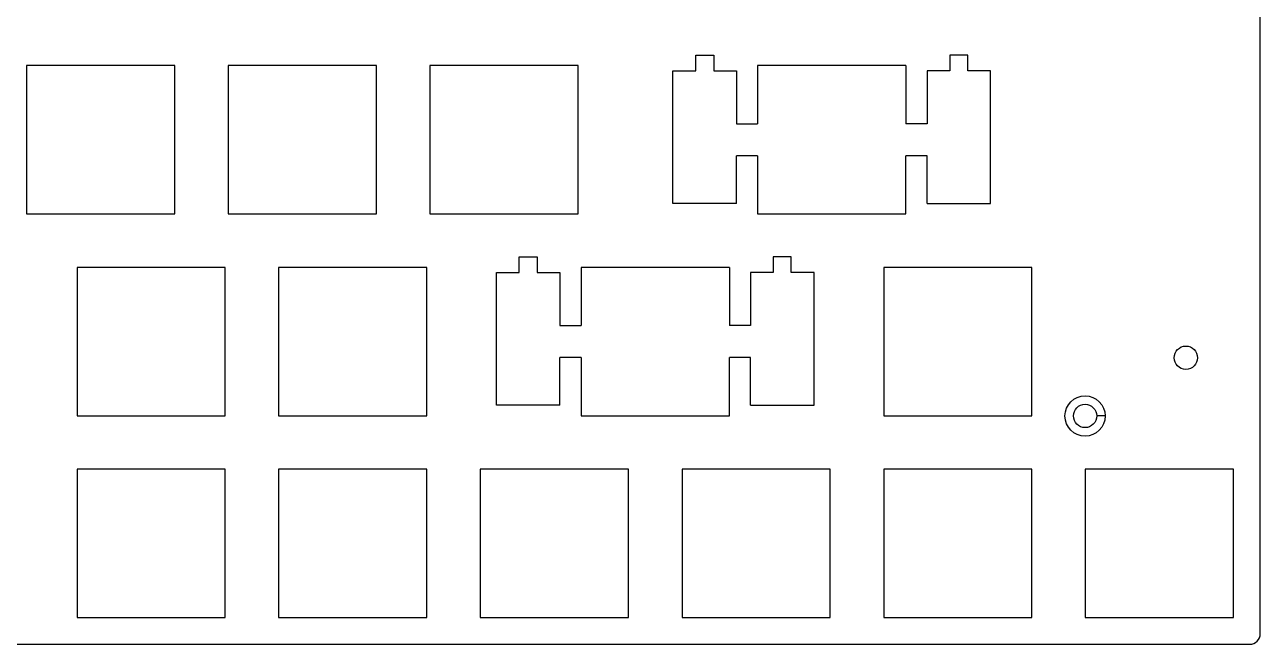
# Model space of a CAD drawing. Header units: millimetres. Extents: x 5 to 355, y 5 to 124.
# Drawn here: x 238.1 to 354.8, y 5 to 63.5 of the extents above; entities that cross this region are included whole.
import ezdxf

# ---------------------------------------------------------------- set-up
doc = ezdxf.new("R2010")
doc.units = ezdxf.units.MM
doc.layers.add('Body003', color=7, linetype='CONTINUOUS')

msp = doc.modelspace()

# ---------------------------------------------------------------- linework, layer by layer
at = {"layer": 'Body003'}
for p, q in [((354.8, 6, 10.5), (354.8, 123.3, 10.5)), ((354.8, 6, 10.5), (354.8, 123.3, 10.5)), ((354.8, 6, 11.5), (354.8, 123.3, 11.5)), ((354.8, 6, 11.5), (354.8, 123.3, 11.5)), ((238.26, 59.62, 10.5), (238.26, 45.62, 10.5)), ((252.26, 59.62, 10.5), (238.26, 59.62, 10.5)), ((238.26, 59.62, 11.5), (238.26, 59.62, 10.5)), ((238.26, 59.62, 11.5), (238.26, 45.62, 11.5)), ((238.26, 59.62, 10.5), (238.26, 45.62, 10.5)), ((238.26, 59.62, 11.5), (238.26, 59.62, 10.5)), ((252.26, 59.62, 11.5), (238.26, 59.62, 11.5)), ((252.26, 59.62, 10.5), (238.26, 59.62, 10.5)), ((238.26, 59.62, 11.5), (238.26, 45.62, 11.5)), ((252.26, 59.62, 11.5), (238.26, 59.62, 11.5)), ((252.26, 45.62, 10.5), (252.26, 59.62, 10.5)), ((252.26, 59.62, 11.5), (252.26, 59.62, 10.5)), ((252.26, 59.62, 11.5), (252.26, 59.62, 10.5)), ((252.26, 45.62, 11.5), (252.26, 59.62, 11.5)), ((252.26, 45.62, 10.5), (252.26, 59.62, 10.5)), ((252.26, 45.62, 11.5), (252.26, 59.62, 11.5)), ((257.31, 59.62, 10.5), (257.31, 45.62, 10.5)), ((271.31, 59.62, 10.5), (257.31, 59.62, 10.5)), ((257.31, 59.62, 11.5), (257.31, 59.62, 10.5)), ((257.31, 59.62, 11.5), (257.31, 45.62, 11.5)), ((257.31, 59.62, 10.5), (257.31, 45.62, 10.5)), ((257.31, 59.62, 11.5), (257.31, 59.62, 10.5)), ((271.31, 59.62, 11.5), (257.31, 59.62, 11.5)), ((271.31, 59.62, 10.5), (257.31, 59.62, 10.5)), ((257.31, 59.62, 11.5), (257.31, 45.62, 11.5)), ((271.31, 59.62, 11.5), (257.31, 59.62, 11.5)), ((271.31, 45.62, 10.5), (271.31, 59.62, 10.5)), ((271.31, 59.62, 11.5), (271.31, 59.62, 10.5)), ((271.31, 59.62, 11.5), (271.31, 59.62, 10.5)), ((271.31, 45.62, 11.5), (271.31, 59.62, 11.5)), ((271.31, 45.62, 10.5), (271.31, 59.62, 10.5)), ((271.31, 45.62, 11.5), (271.31, 59.62, 11.5)), ((276.36, 59.62, 10.5), (276.36, 45.62, 10.5)), ((290.36, 59.62, 10.5), (276.36, 59.62, 10.5)), ((276.36, 59.62, 11.5), (276.36, 59.62, 10.5)), ((276.36, 59.62, 11.5), (276.36, 45.62, 11.5)), ((276.36, 59.62, 10.5), (276.36, 45.62, 10.5)), ((276.36, 59.62, 11.5), (276.36, 59.62, 10.5)), ((290.36, 59.62, 11.5), (276.36, 59.62, 11.5)), ((290.36, 59.62, 10.5), (276.36, 59.62, 10.5)), ((276.36, 59.62, 11.5), (276.36, 45.62, 11.5)), ((290.36, 59.62, 11.5), (276.36, 59.62, 11.5)), ((290.36, 45.62, 10.5), (290.36, 59.62, 10.5)), ((290.36, 59.62, 11.5), (290.36, 59.62, 10.5)), ((290.36, 59.62, 11.5), (290.36, 59.62, 10.5)), ((290.36, 45.62, 11.5), (290.36, 59.62, 11.5)), ((290.36, 45.62, 10.5), (290.36, 59.62, 10.5)), ((290.36, 45.62, 11.5), (290.36, 59.62, 11.5)), ((301.47, 59.12, 10.5), (301.47, 60.62, 10.5)), ((301.47, 60.62, 10.5), (303.17, 60.62, 10.5)), ((301.47, 60.62, 11.5), (301.47, 60.62, 10.5)), ((301.47, 59.12, 11.5), (301.47, 60.62, 11.5)), ((301.47, 59.12, 10.5), (301.47, 60.62, 10.5)), ((301.47, 60.62, 11.5), (301.47, 60.62, 10.5)), ((301.47, 60.62, 11.5), (303.17, 60.62, 11.5)), ((301.47, 60.62, 10.5), (303.17, 60.62, 10.5)), ((301.47, 59.12, 11.5), (301.47, 60.62, 11.5)), ((301.47, 60.62, 11.5), (303.17, 60.62, 11.5)), ((303.17, 60.62, 10.5), (303.17, 59.12, 10.5)), ((303.17, 60.62, 11.5), (303.17, 60.62, 10.5)), ((303.17, 60.62, 11.5), (303.17, 60.62, 10.5)), ((303.17, 60.62, 11.5), (303.17, 59.12, 11.5)), ((303.17, 60.62, 10.5), (303.17, 59.12, 10.5)), ((303.17, 60.62, 11.5), (303.17, 59.12, 11.5)), ((321.32, 59.62, 10.5), (307.32, 59.62, 10.5)), ((307.32, 59.62, 10.5), (307.32, 54.12, 10.5)), ((307.32, 59.62, 11.5), (307.32, 59.62, 10.5)), ((321.32, 59.62, 11.5), (307.32, 59.62, 11.5)), ((321.32, 59.62, 10.5), (307.32, 59.62, 10.5)), ((307.32, 59.62, 11.5), (307.32, 59.62, 10.5)), ((307.32, 59.62, 11.5), (307.32, 54.12, 11.5)), ((307.32, 59.62, 10.5), (307.32, 54.12, 10.5)), ((321.32, 59.62, 11.5), (307.32, 59.62, 11.5)), ((307.32, 59.62, 11.5), (307.32, 54.12, 11.5)), ((321.32, 59.62, 10.5), (321.32, 54.12, 10.5)), ((321.32, 59.62, 11.5), (321.32, 59.62, 10.5)), ((321.32, 59.62, 11.5), (321.32, 54.12, 11.5)), ((321.32, 59.62, 10.5), (321.32, 54.12, 10.5)), ((321.32, 59.62, 11.5), (321.32, 59.62, 10.5)), ((321.32, 59.62, 11.5), (321.32, 54.12, 11.5)), ((327.17, 60.62, 10.5), (325.47, 60.62, 10.5)), ((325.47, 60.62, 10.5), (325.47, 59.12, 10.5)), ((325.47, 60.62, 11.5), (325.47, 60.62, 10.5)), ((327.17, 60.62, 11.5), (325.47, 60.62, 11.5)), ((327.17, 60.62, 10.5), (325.47, 60.62, 10.5)), ((325.47, 60.62, 11.5), (325.47, 60.62, 10.5)), ((325.47, 60.62, 11.5), (325.47, 59.12, 11.5)), ((325.47, 60.62, 10.5), (325.47, 59.12, 10.5)), ((327.17, 60.62, 11.5), (325.47, 60.62, 11.5)), ((325.47, 60.62, 11.5), (325.47, 59.12, 11.5)), ((327.17, 59.12, 10.5), (327.17, 60.62, 10.5)), ((327.17, 60.62, 11.5), (327.17, 60.62, 10.5)), ((327.17, 59.12, 11.5), (327.17, 60.62, 11.5)), ((327.17, 59.12, 10.5), (327.17, 60.62, 10.5)), ((327.17, 60.62, 11.5), (327.17, 60.62, 10.5)), ((327.17, 59.12, 11.5), (327.17, 60.62, 11.5)), ((299.32, 46.62, 10.5), (299.32, 59.12, 10.5)), ((299.32, 59.12, 10.5), (301.47, 59.12, 10.5)), ((299.32, 59.12, 11.5), (299.32, 59.12, 10.5)), ((299.32, 46.62, 11.5), (299.32, 59.12, 11.5)), ((299.32, 46.62, 10.5), (299.32, 59.12, 10.5)), ((299.32, 59.12, 11.5), (299.32, 59.12, 10.5)), ((299.32, 59.12, 11.5), (301.47, 59.12, 11.5)), ((299.32, 59.12, 10.5), (301.47, 59.12, 10.5)), ((299.32, 46.62, 11.5), (299.32, 59.12, 11.5)), ((299.32, 59.12, 11.5), (301.47, 59.12, 11.5)), ((301.47, 59.12, 11.5), (301.47, 59.12, 10.5)), ((301.47, 59.12, 11.5), (301.47, 59.12, 10.5)), ((303.17, 59.12, 10.5), (305.32, 59.12, 10.5)), ((303.17, 59.12, 11.5), (303.17, 59.12, 10.5)), ((303.17, 59.12, 11.5), (303.17, 59.12, 10.5)), ((303.17, 59.12, 11.5), (305.32, 59.12, 11.5)), ((303.17, 59.12, 10.5), (305.32, 59.12, 10.5)), ((303.17, 59.12, 11.5), (305.32, 59.12, 11.5)), ((305.32, 59.12, 10.5), (305.32, 54.12, 10.5)), ((305.32, 59.12, 11.5), (305.32, 59.12, 10.5)), ((305.32, 59.12, 11.5), (305.32, 54.12, 11.5)), ((305.32, 59.12, 10.5), (305.32, 54.12, 10.5)), ((305.32, 59.12, 11.5), (305.32, 59.12, 10.5)), ((305.32, 59.12, 11.5), (305.32, 54.12, 11.5)), ((325.47, 59.12, 10.5), (323.32, 59.12, 10.5)), ((323.32, 59.12, 10.5), (323.32, 54.12, 10.5)), ((323.32, 59.12, 11.5), (323.32, 59.12, 10.5)), ((325.47, 59.12, 11.5), (323.32, 59.12, 11.5)), ((325.47, 59.12, 10.5), (323.32, 59.12, 10.5)), ((323.32, 59.12, 11.5), (323.32, 59.12, 10.5)), ((323.32, 59.12, 11.5), (323.32, 54.12, 11.5)), ((323.32, 59.12, 10.5), (323.32, 54.12, 10.5)), ((325.47, 59.12, 11.5), (323.32, 59.12, 11.5)), ((323.32, 59.12, 11.5), (323.32, 54.12, 11.5)), ((325.47, 59.12, 11.5), (325.47, 59.12, 10.5)), ((325.47, 59.12, 11.5), (325.47, 59.12, 10.5)), ((329.32, 59.12, 10.5), (327.17, 59.12, 10.5)), ((327.17, 59.12, 11.5), (327.17, 59.12, 10.5)), ((329.32, 59.12, 11.5), (327.17, 59.12, 11.5)), ((329.32, 59.12, 10.5), (327.17, 59.12, 10.5)), ((327.17, 59.12, 11.5), (327.17, 59.12, 10.5)), ((329.32, 59.12, 11.5), (327.17, 59.12, 11.5)), ((329.32, 46.62, 10.5), (329.32, 59.12, 10.5)), ((329.32, 59.12, 11.5), (329.32, 59.12, 10.5)), ((329.32, 46.62, 11.5), (329.32, 59.12, 11.5)), ((329.32, 46.62, 10.5), (329.32, 59.12, 10.5)), ((329.32, 59.12, 11.5), (329.32, 59.12, 10.5)), ((329.32, 46.62, 11.5), (329.32, 59.12, 11.5)), ((305.32, 54.12, 10.5), (307.32, 54.12, 10.5)), ((305.32, 54.12, 11.5), (305.32, 54.12, 10.5)), ((305.32, 54.12, 11.5), (307.32, 54.12, 11.5)), ((305.32, 54.12, 10.5), (307.32, 54.12, 10.5)), ((305.32, 54.12, 11.5), (305.32, 54.12, 10.5)), ((305.32, 54.12, 11.5), (307.32, 54.12, 11.5)), ((307.32, 54.12, 11.5), (307.32, 54.12, 10.5)), ((307.32, 54.12, 11.5), (307.32, 54.12, 10.5)), ((323.32, 54.12, 10.5), (321.32, 54.12, 10.5)), ((321.32, 54.12, 11.5), (321.32, 54.12, 10.5)), ((323.32, 54.12, 11.5), (321.32, 54.12, 11.5)), ((323.32, 54.12, 10.5), (321.32, 54.12, 10.5)), ((321.32, 54.12, 11.5), (321.32, 54.12, 10.5)), ((323.32, 54.12, 11.5), (321.32, 54.12, 11.5)), ((323.32, 54.12, 11.5), (323.32, 54.12, 10.5)), ((323.32, 54.12, 11.5), (323.32, 54.12, 10.5)), ((307.32, 51.12, 10.5), (305.32, 51.12, 10.5)), ((305.32, 46.62, 10.5), (305.32, 51.12, 10.5)), ((305.32, 51.12, 11.5), (305.32, 51.12, 10.5)), ((307.32, 51.12, 11.5), (305.32, 51.12, 11.5)), ((307.32, 51.12, 10.5), (305.32, 51.12, 10.5)), ((305.32, 51.12, 11.5), (305.32, 51.12, 10.5)), ((305.32, 46.62, 11.5), (305.32, 51.12, 11.5)), ((305.32, 46.62, 10.5), (305.32, 51.12, 10.5)), ((307.32, 51.12, 11.5), (305.32, 51.12, 11.5)), ((305.32, 46.62, 11.5), (305.32, 51.12, 11.5)), ((307.32, 51.12, 10.5), (307.32, 45.62, 10.5)), ((307.32, 51.12, 11.5), (307.32, 51.12, 10.5)), ((307.32, 51.12, 11.5), (307.32, 45.62, 11.5)), ((307.32, 51.12, 10.5), (307.32, 45.62, 10.5)), ((307.32, 51.12, 11.5), (307.32, 51.12, 10.5)), ((307.32, 51.12, 11.5), (307.32, 45.62, 11.5)), ((323.32, 51.12, 10.5), (321.32, 51.12, 10.5)), ((321.32, 45.62, 10.5), (321.32, 51.12, 10.5)), ((321.32, 51.12, 11.5), (321.32, 51.12, 10.5)), ((323.32, 51.12, 11.5), (321.32, 51.12, 11.5)), ((323.32, 51.12, 10.5), (321.32, 51.12, 10.5)), ((321.32, 51.12, 11.5), (321.32, 51.12, 10.5)), ((321.32, 45.62, 11.5), (321.32, 51.12, 11.5)), ((321.32, 45.62, 10.5), (321.32, 51.12, 10.5)), ((323.32, 51.12, 11.5), (321.32, 51.12, 11.5)), ((321.32, 45.62, 11.5), (321.32, 51.12, 11.5)), ((323.32, 46.62, 10.5), (323.32, 51.12, 10.5)), ((323.32, 51.12, 11.5), (323.32, 51.12, 10.5)), ((323.32, 46.62, 11.5), (323.32, 51.12, 11.5)), ((323.32, 46.62, 10.5), (323.32, 51.12, 10.5)), ((323.32, 51.12, 11.5), (323.32, 51.12, 10.5)), ((323.32, 46.62, 11.5), (323.32, 51.12, 11.5)), ((238.26, 45.62, 10.5), (252.26, 45.62, 10.5)), ((238.26, 45.62, 11.5), (238.26, 45.62, 10.5)), ((238.26, 45.62, 11.5), (238.26, 45.62, 10.5)), ((238.26, 45.62, 11.5), (252.26, 45.62, 11.5)), ((238.26, 45.62, 10.5), (252.26, 45.62, 10.5)), ((238.26, 45.62, 11.5), (252.26, 45.62, 11.5)), ((252.26, 45.62, 11.5), (252.26, 45.62, 10.5)), ((252.26, 45.62, 11.5), (252.26, 45.62, 10.5)), ((257.31, 45.62, 10.5), (271.31, 45.62, 10.5)), ((257.31, 45.62, 11.5), (257.31, 45.62, 10.5)), ((257.31, 45.62, 11.5), (257.31, 45.62, 10.5)), ((257.31, 45.62, 11.5), (271.31, 45.62, 11.5)), ((257.31, 45.62, 10.5), (271.31, 45.62, 10.5)), ((257.31, 45.62, 11.5), (271.31, 45.62, 11.5)), ((271.31, 45.62, 11.5), (271.31, 45.62, 10.5)), ((271.31, 45.62, 11.5), (271.31, 45.62, 10.5)), ((276.36, 45.62, 10.5), (290.36, 45.62, 10.5)), ((276.36, 45.62, 11.5), (276.36, 45.62, 10.5)), ((276.36, 45.62, 11.5), (276.36, 45.62, 10.5)), ((276.36, 45.62, 11.5), (290.36, 45.62, 11.5)), ((276.36, 45.62, 10.5), (290.36, 45.62, 10.5)), ((276.36, 45.62, 11.5), (290.36, 45.62, 11.5)), ((290.36, 45.62, 11.5), (290.36, 45.62, 10.5)), ((290.36, 45.62, 11.5), (290.36, 45.62, 10.5)), ((305.32, 46.62, 10.5), (299.32, 46.62, 10.5)), ((299.32, 46.62, 11.5), (299.32, 46.62, 10.5)), ((305.32, 46.62, 11.5), (299.32, 46.62, 11.5)), ((305.32, 46.62, 10.5), (299.32, 46.62, 10.5)), ((299.32, 46.62, 11.5), (299.32, 46.62, 10.5)), ((305.32, 46.62, 11.5), (299.32, 46.62, 11.5)), ((305.32, 46.62, 11.5), (305.32, 46.62, 10.5)), ((305.32, 46.62, 11.5), (305.32, 46.62, 10.5)), ((307.32, 45.62, 10.5), (321.32, 45.62, 10.5)), ((307.32, 45.62, 11.5), (307.32, 45.62, 10.5)), ((307.32, 45.62, 11.5), (321.32, 45.62, 11.5)), ((307.32, 45.62, 10.5), (321.32, 45.62, 10.5)), ((307.32, 45.62, 11.5), (307.32, 45.62, 10.5)), ((307.32, 45.62, 11.5), (321.32, 45.62, 11.5)), ((321.32, 45.62, 11.5), (321.32, 45.62, 10.5)), ((321.32, 45.62, 11.5), (321.32, 45.62, 10.5)), ((323.32, 46.62, 10.5), (329.32, 46.62, 10.5)), ((323.32, 46.62, 11.5), (323.32, 46.62, 10.5)), ((323.32, 46.62, 11.5), (329.32, 46.62, 11.5)), ((323.32, 46.62, 10.5), (329.32, 46.62, 10.5)), ((323.32, 46.62, 11.5), (323.32, 46.62, 10.5)), ((323.32, 46.62, 11.5), (329.32, 46.62, 11.5)), ((329.32, 46.62, 11.5), (329.32, 46.62, 10.5)), ((329.32, 46.62, 11.5), (329.32, 46.62, 10.5)), ((284.8, 40.08, 10.5), (284.8, 41.58, 10.5)), ((284.8, 41.58, 10.5), (286.5, 41.58, 10.5)), ((284.8, 41.58, 11.5), (284.8, 41.58, 10.5)), ((284.8, 40.08, 11.5), (284.8, 41.58, 11.5)), ((284.8, 40.08, 10.5), (284.8, 41.58, 10.5)), ((284.8, 41.58, 11.5), (284.8, 41.58, 10.5)), ((284.8, 41.58, 11.5), (286.5, 41.58, 11.5)), ((284.8, 41.58, 10.5), (286.5, 41.58, 10.5)), ((284.8, 40.08, 11.5), (284.8, 41.58, 11.5)), ((284.8, 41.58, 11.5), (286.5, 41.58, 11.5)), ((286.5, 41.58, 10.5), (286.5, 40.08, 10.5)), ((286.5, 41.58, 11.5), (286.5, 41.58, 10.5)), ((286.5, 41.58, 11.5), (286.5, 41.58, 10.5)), ((286.5, 41.58, 11.5), (286.5, 40.08, 11.5)), ((286.5, 41.58, 10.5), (286.5, 40.08, 10.5)), ((286.5, 41.58, 11.5), (286.5, 40.08, 11.5)), ((310.5, 41.58, 10.5), (308.8, 41.58, 10.5)), ((308.8, 41.58, 10.5), (308.8, 40.08, 10.5)), ((308.8, 41.58, 11.5), (308.8, 41.58, 10.5)), ((310.5, 41.58, 11.5), (308.8, 41.58, 11.5)), ((310.5, 41.58, 10.5), (308.8, 41.58, 10.5)), ((308.8, 41.58, 11.5), (308.8, 41.58, 10.5)), ((308.8, 41.58, 11.5), (308.8, 40.08, 11.5)), ((308.8, 41.58, 10.5), (308.8, 40.08, 10.5)), ((310.5, 41.58, 11.5), (308.8, 41.58, 11.5)), ((308.8, 41.58, 11.5), (308.8, 40.08, 11.5)), ((310.5, 40.08, 10.5), (310.5, 41.58, 10.5)), ((310.5, 41.58, 11.5), (310.5, 41.58, 10.5)), ((310.5, 40.08, 11.5), (310.5, 41.58, 11.5)), ((310.5, 40.08, 10.5), (310.5, 41.58, 10.5)), ((310.5, 41.58, 11.5), (310.5, 41.58, 10.5)), ((310.5, 40.08, 11.5), (310.5, 41.58, 11.5)), ((243.03, 40.58, 10.5), (243.03, 26.57, 10.5)), ((257.02, 40.58, 10.5), (243.03, 40.58, 10.5)), ((243.03, 40.58, 11.5), (243.03, 40.58, 10.5)), ((243.03, 40.58, 11.5), (243.03, 26.57, 11.5)), ((243.03, 40.58, 10.5), (243.03, 26.57, 10.5)), ((243.03, 40.58, 11.5), (243.03, 40.58, 10.5)), ((257.02, 40.58, 11.5), (243.03, 40.58, 11.5)), ((257.02, 40.58, 10.5), (243.03, 40.58, 10.5)), ((243.03, 40.58, 11.5), (243.03, 26.57, 11.5)), ((257.02, 40.58, 11.5), (243.03, 40.58, 11.5)), ((257.02, 26.57, 10.5), (257.02, 40.58, 10.5)), ((257.02, 40.58, 11.5), (257.02, 40.58, 10.5)), ((257.02, 40.58, 11.5), (257.02, 40.58, 10.5)), ((257.02, 26.57, 11.5), (257.02, 40.58, 11.5)), ((257.02, 26.57, 10.5), (257.02, 40.58, 10.5)), ((257.02, 26.57, 11.5), (257.02, 40.58, 11.5)), ((262.07, 40.58, 10.5), (262.07, 26.57, 10.5)), ((276.07, 40.58, 10.5), (262.07, 40.58, 10.5)), ((262.07, 40.58, 11.5), (262.07, 40.58, 10.5)), ((262.07, 40.58, 11.5), (262.07, 26.57, 11.5)), ((262.07, 40.58, 10.5), (262.07, 26.57, 10.5)), ((262.07, 40.58, 11.5), (262.07, 40.58, 10.5)), ((276.07, 40.58, 11.5), (262.07, 40.58, 11.5)), ((276.07, 40.58, 10.5), (262.07, 40.58, 10.5)), ((262.07, 40.58, 11.5), (262.07, 26.57, 11.5)), ((276.07, 40.58, 11.5), (262.07, 40.58, 11.5)), ((276.07, 26.57, 10.5), (276.07, 40.58, 10.5)), ((276.07, 40.58, 11.5), (276.07, 40.58, 10.5)), ((276.07, 40.58, 11.5), (276.07, 40.58, 10.5)), ((276.07, 26.57, 11.5), (276.07, 40.58, 11.5)), ((276.07, 26.57, 10.5), (276.07, 40.58, 10.5)), ((276.07, 26.57, 11.5), (276.07, 40.58, 11.5)), ((282.65, 27.57, 10.5), (282.65, 40.08, 10.5)), ((282.65, 40.08, 10.5), (284.8, 40.08, 10.5)), ((282.65, 40.08, 11.5), (282.65, 40.08, 10.5)), ((282.65, 27.57, 11.5), (282.65, 40.08, 11.5)), ((282.65, 27.57, 10.5), (282.65, 40.08, 10.5)), ((282.65, 40.08, 11.5), (282.65, 40.08, 10.5)), ((282.65, 40.08, 11.5), (284.8, 40.08, 11.5)), ((282.65, 40.08, 10.5), (284.8, 40.08, 10.5)), ((282.65, 27.57, 11.5), (282.65, 40.08, 11.5)), ((282.65, 40.08, 11.5), (284.8, 40.08, 11.5)), ((284.8, 40.08, 11.5), (284.8, 40.08, 10.5)), ((284.8, 40.08, 11.5), (284.8, 40.08, 10.5)), ((286.5, 40.08, 10.5), (288.65, 40.08, 10.5)), ((286.5, 40.08, 11.5), (286.5, 40.08, 10.5)), ((286.5, 40.08, 11.5), (286.5, 40.08, 10.5)), ((286.5, 40.08, 11.5), (288.65, 40.08, 11.5)), ((286.5, 40.08, 10.5), (288.65, 40.08, 10.5)), ((286.5, 40.08, 11.5), (288.65, 40.08, 11.5)), ((288.65, 40.08, 10.5), (288.65, 35.08, 10.5)), ((288.65, 40.08, 11.5), (288.65, 40.08, 10.5)), ((288.65, 40.08, 11.5), (288.65, 35.08, 11.5)), ((288.65, 40.08, 10.5), (288.65, 35.08, 10.5)), ((288.65, 40.08, 11.5), (288.65, 40.08, 10.5)), ((288.65, 40.08, 11.5), (288.65, 35.08, 11.5)), ((304.65, 40.58, 10.5), (290.65, 40.58, 10.5)), ((290.65, 40.58, 10.5), (290.65, 35.08, 10.5)), ((290.65, 40.58, 11.5), (290.65, 40.58, 10.5)), ((304.65, 40.58, 11.5), (290.65, 40.58, 11.5)), ((304.65, 40.58, 10.5), (290.65, 40.58, 10.5)), ((290.65, 40.58, 11.5), (290.65, 40.58, 10.5)), ((290.65, 40.58, 11.5), (290.65, 35.08, 11.5)), ((290.65, 40.58, 10.5), (290.65, 35.08, 10.5)), ((304.65, 40.58, 11.5), (290.65, 40.58, 11.5)), ((290.65, 40.58, 11.5), (290.65, 35.08, 11.5)), ((304.65, 40.58, 10.5), (304.65, 35.08, 10.5)), ((304.65, 40.58, 11.5), (304.65, 40.58, 10.5)), ((304.65, 40.58, 11.5), (304.65, 35.08, 11.5)), ((304.65, 40.58, 10.5), (304.65, 35.08, 10.5)), ((304.65, 40.58, 11.5), (304.65, 40.58, 10.5)), ((304.65, 40.58, 11.5), (304.65, 35.08, 11.5)), ((308.8, 40.08, 10.5), (306.65, 40.08, 10.5)), ((306.65, 40.08, 10.5), (306.65, 35.08, 10.5)), ((306.65, 40.08, 11.5), (306.65, 40.08, 10.5)), ((308.8, 40.08, 11.5), (306.65, 40.08, 11.5)), ((308.8, 40.08, 10.5), (306.65, 40.08, 10.5)), ((306.65, 40.08, 11.5), (306.65, 40.08, 10.5)), ((306.65, 40.08, 11.5), (306.65, 35.08, 11.5)), ((306.65, 40.08, 10.5), (306.65, 35.08, 10.5)), ((308.8, 40.08, 11.5), (306.65, 40.08, 11.5)), ((306.65, 40.08, 11.5), (306.65, 35.08, 11.5)), ((308.8, 40.08, 11.5), (308.8, 40.08, 10.5)), ((308.8, 40.08, 11.5), (308.8, 40.08, 10.5)), ((312.65, 40.08, 10.5), (310.5, 40.08, 10.5)), ((310.5, 40.08, 11.5), (310.5, 40.08, 10.5)), ((312.65, 40.08, 11.5), (310.5, 40.08, 11.5)), ((312.65, 40.08, 10.5), (310.5, 40.08, 10.5)), ((310.5, 40.08, 11.5), (310.5, 40.08, 10.5)), ((312.65, 40.08, 11.5), (310.5, 40.08, 11.5)), ((312.65, 27.57, 10.5), (312.65, 40.08, 10.5)), ((312.65, 40.08, 11.5), (312.65, 40.08, 10.5)), ((312.65, 27.57, 11.5), (312.65, 40.08, 11.5)), ((312.65, 27.57, 10.5), (312.65, 40.08, 10.5)), ((312.65, 40.08, 11.5), (312.65, 40.08, 10.5)), ((312.65, 27.57, 11.5), (312.65, 40.08, 11.5)), ((319.23, 40.58, 10.5), (319.23, 26.57, 10.5)), ((333.23, 40.58, 10.5), (319.23, 40.58, 10.5)), ((319.23, 40.58, 11.5), (319.23, 40.58, 10.5)), ((319.23, 40.58, 11.5), (319.23, 26.57, 11.5)), ((319.23, 40.58, 10.5), (319.23, 26.57, 10.5)), ((319.23, 40.58, 11.5), (319.23, 40.58, 10.5)), ((333.23, 40.58, 11.5), (319.23, 40.58, 11.5)), ((333.23, 40.58, 10.5), (319.23, 40.58, 10.5)), ((319.23, 40.58, 11.5), (319.23, 26.57, 11.5)), ((333.23, 40.58, 11.5), (319.23, 40.58, 11.5)), ((333.23, 26.57, 10.5), (333.23, 40.58, 10.5)), ((333.23, 40.58, 11.5), (333.23, 40.58, 10.5)), ((333.23, 40.58, 11.5), (333.23, 40.58, 10.5)), ((333.23, 26.57, 11.5), (333.23, 40.58, 11.5)), ((333.23, 26.57, 10.5), (333.23, 40.58, 10.5)), ((333.23, 26.57, 11.5), (333.23, 40.58, 11.5)), ((288.65, 35.08, 10.5), (290.65, 35.08, 10.5)), ((288.65, 35.08, 11.5), (288.65, 35.08, 10.5)), ((288.65, 35.08, 11.5), (290.65, 35.08, 11.5)), ((288.65, 35.08, 10.5), (290.65, 35.08, 10.5)), ((288.65, 35.08, 11.5), (288.65, 35.08, 10.5)), ((288.65, 35.08, 11.5), (290.65, 35.08, 11.5)), ((290.65, 35.08, 11.5), (290.65, 35.08, 10.5)), ((290.65, 35.08, 11.5), (290.65, 35.08, 10.5)), ((306.65, 35.08, 10.5), (304.65, 35.08, 10.5)), ((304.65, 35.08, 11.5), (304.65, 35.08, 10.5)), ((306.65, 35.08, 11.5), (304.65, 35.08, 11.5)), ((306.65, 35.08, 10.5), (304.65, 35.08, 10.5)), ((304.65, 35.08, 11.5), (304.65, 35.08, 10.5)), ((306.65, 35.08, 11.5), (304.65, 35.08, 11.5)), ((306.65, 35.08, 11.5), (306.65, 35.08, 10.5)), ((306.65, 35.08, 11.5), (306.65, 35.08, 10.5)), ((290.65, 32.08, 10.5), (288.65, 32.08, 10.5)), ((288.65, 27.57, 10.5), (288.65, 32.08, 10.5)), ((288.65, 32.08, 11.5), (288.65, 32.08, 10.5)), ((290.65, 32.08, 11.5), (288.65, 32.08, 11.5)), ((290.65, 32.08, 10.5), (288.65, 32.08, 10.5)), ((288.65, 32.08, 11.5), (288.65, 32.08, 10.5)), ((288.65, 27.57, 11.5), (288.65, 32.08, 11.5)), ((288.65, 27.57, 10.5), (288.65, 32.08, 10.5)), ((290.65, 32.08, 11.5), (288.65, 32.08, 11.5)), ((288.65, 27.57, 11.5), (288.65, 32.08, 11.5)), ((290.65, 32.08, 10.5), (290.65, 26.57, 10.5)), ((290.65, 32.08, 11.5), (290.65, 32.08, 10.5)), ((290.65, 32.08, 11.5), (290.65, 26.57, 11.5)), ((290.65, 32.08, 10.5), (290.65, 26.57, 10.5)), ((290.65, 32.08, 11.5), (290.65, 32.08, 10.5)), ((290.65, 32.08, 11.5), (290.65, 26.57, 11.5)), ((306.65, 32.08, 10.5), (304.65, 32.08, 10.5)), ((304.65, 26.57, 10.5), (304.65, 32.08, 10.5)), ((304.65, 32.08, 11.5), (304.65, 32.08, 10.5)), ((306.65, 32.08, 11.5), (304.65, 32.08, 11.5)), ((306.65, 32.08, 10.5), (304.65, 32.08, 10.5)), ((304.65, 32.08, 11.5), (304.65, 32.08, 10.5)), ((304.65, 26.57, 11.5), (304.65, 32.08, 11.5)), ((304.65, 26.57, 10.5), (304.65, 32.08, 10.5)), ((306.65, 32.08, 11.5), (304.65, 32.08, 11.5)), ((304.65, 26.57, 11.5), (304.65, 32.08, 11.5)), ((306.65, 27.57, 10.5), (306.65, 32.08, 10.5)), ((306.65, 32.08, 11.5), (306.65, 32.08, 10.5)), ((306.65, 27.57, 11.5), (306.65, 32.08, 11.5)), ((306.65, 27.57, 10.5), (306.65, 32.08, 10.5)), ((306.65, 32.08, 11.5), (306.65, 32.08, 10.5)), ((306.65, 27.57, 11.5), (306.65, 32.08, 11.5)), ((348.88, 32.05, 11.5), (348.88, 32.05, 10.5)), ((348.88, 32.05, 11.5), (348.88, 32.05, 10.5)), ((288.65, 27.57, 10.5), (282.65, 27.57, 10.5)), ((282.65, 27.57, 11.5), (282.65, 27.57, 10.5)), ((288.65, 27.57, 11.5), (282.65, 27.57, 11.5)), ((288.65, 27.57, 10.5), (282.65, 27.57, 10.5)), ((282.65, 27.57, 11.5), (282.65, 27.57, 10.5)), ((288.65, 27.57, 11.5), (282.65, 27.57, 11.5)), ((288.65, 27.57, 11.5), (288.65, 27.57, 10.5)), ((288.65, 27.57, 11.5), (288.65, 27.57, 10.5)), ((306.65, 27.57, 10.5), (312.65, 27.57, 10.5)), ((306.65, 27.57, 11.5), (306.65, 27.57, 10.5)), ((306.65, 27.57, 11.5), (312.65, 27.57, 11.5)), ((306.65, 27.57, 10.5), (312.65, 27.57, 10.5)), ((306.65, 27.57, 11.5), (306.65, 27.57, 10.5)), ((306.65, 27.57, 11.5), (312.65, 27.57, 11.5)), ((312.65, 27.57, 11.5), (312.65, 27.57, 10.5)), ((312.65, 27.57, 11.5), (312.65, 27.57, 10.5)), ((243.03, 26.57, 10.5), (257.02, 26.57, 10.5)), ((243.03, 26.57, 11.5), (243.03, 26.57, 10.5)), ((243.03, 26.57, 11.5), (243.03, 26.57, 10.5)), ((243.03, 26.57, 11.5), (257.02, 26.57, 11.5)), ((243.03, 26.57, 10.5), (257.02, 26.57, 10.5)), ((243.03, 26.57, 11.5), (257.02, 26.57, 11.5)), ((257.02, 26.57, 11.5), (257.02, 26.57, 10.5)), ((257.02, 26.57, 11.5), (257.02, 26.57, 10.5)), ((262.07, 26.57, 10.5), (276.07, 26.57, 10.5)), ((262.07, 26.57, 11.5), (262.07, 26.57, 10.5)), ((262.07, 26.57, 11.5), (262.07, 26.57, 10.5)), ((262.07, 26.57, 11.5), (276.07, 26.57, 11.5)), ((262.07, 26.57, 10.5), (276.07, 26.57, 10.5)), ((262.07, 26.57, 11.5), (276.07, 26.57, 11.5)), ((276.07, 26.57, 11.5), (276.07, 26.57, 10.5)), ((276.07, 26.57, 11.5), (276.07, 26.57, 10.5)), ((290.65, 26.57, 10.5), (304.65, 26.57, 10.5)), ((290.65, 26.57, 11.5), (290.65, 26.57, 10.5)), ((290.65, 26.57, 11.5), (304.65, 26.57, 11.5)), ((290.65, 26.57, 10.5), (304.65, 26.57, 10.5)), ((290.65, 26.57, 11.5), (290.65, 26.57, 10.5)), ((290.65, 26.57, 11.5), (304.65, 26.57, 11.5)), ((304.65, 26.57, 11.5), (304.65, 26.57, 10.5)), ((304.65, 26.57, 11.5), (304.65, 26.57, 10.5)), ((319.23, 26.57, 10.5), (333.23, 26.57, 10.5)), ((319.23, 26.57, 11.5), (319.23, 26.57, 10.5)), ((319.23, 26.57, 11.5), (319.23, 26.57, 10.5)), ((319.23, 26.57, 11.5), (333.23, 26.57, 11.5)), ((319.23, 26.57, 10.5), (333.23, 26.57, 10.5)), ((319.23, 26.57, 11.5), (333.23, 26.57, 11.5)), ((333.23, 26.57, 11.5), (333.23, 26.57, 10.5)), ((333.23, 26.57, 11.5), (333.23, 26.57, 10.5)), ((340.15, 26.55, 10.5), (339.35, 26.55, 11.3)), ((340.15, 26.55, 10.5), (339.35, 26.55, 11.3)), ((339.35, 26.55, 11.5), (339.35, 26.55, 11.3)), ((339.35, 26.55, 11.5), (339.35, 26.55, 11.3)), ((243.03, 21.52, 10.5), (243.03, 7.53, 10.5)), ((257.02, 21.52, 10.5), (243.03, 21.52, 10.5)), ((243.03, 21.52, 11.5), (243.03, 21.52, 10.5)), ((243.03, 21.52, 11.5), (243.03, 7.53, 11.5)), ((243.03, 21.52, 10.5), (243.03, 7.53, 10.5)), ((243.03, 21.52, 11.5), (243.03, 21.52, 10.5)), ((257.02, 21.52, 11.5), (243.03, 21.52, 11.5)), ((257.02, 21.52, 10.5), (243.03, 21.52, 10.5)), ((243.03, 21.52, 11.5), (243.03, 7.53, 11.5)), ((257.02, 21.52, 11.5), (243.03, 21.52, 11.5)), ((257.02, 7.53, 10.5), (257.02, 21.52, 10.5)), ((257.02, 21.52, 11.5), (257.02, 21.52, 10.5)), ((257.02, 21.52, 11.5), (257.02, 21.52, 10.5)), ((257.02, 7.53, 11.5), (257.02, 21.52, 11.5)), ((257.02, 7.53, 10.5), (257.02, 21.52, 10.5)), ((257.02, 7.53, 11.5), (257.02, 21.52, 11.5)), ((262.07, 21.52, 10.5), (262.07, 7.53, 10.5)), ((276.07, 21.52, 10.5), (262.07, 21.52, 10.5)), ((262.07, 21.52, 11.5), (262.07, 21.52, 10.5)), ((262.07, 21.52, 11.5), (262.07, 7.53, 11.5)), ((262.07, 21.52, 10.5), (262.07, 7.53, 10.5)), ((262.07, 21.52, 11.5), (262.07, 21.52, 10.5)), ((276.07, 21.52, 11.5), (262.07, 21.52, 11.5)), ((276.07, 21.52, 10.5), (262.07, 21.52, 10.5)), ((262.07, 21.52, 11.5), (262.07, 7.53, 11.5)), ((276.07, 21.52, 11.5), (262.07, 21.52, 11.5)), ((276.07, 7.53, 10.5), (276.07, 21.52, 10.5)), ((276.07, 21.52, 11.5), (276.07, 21.52, 10.5)), ((276.07, 21.52, 11.5), (276.07, 21.52, 10.5)), ((276.07, 7.53, 11.5), (276.07, 21.52, 11.5)), ((276.07, 7.53, 10.5), (276.07, 21.52, 10.5)), ((276.07, 7.53, 11.5), (276.07, 21.52, 11.5)), ((281.12, 21.52, 10.5), (281.12, 7.53, 10.5)), ((295.12, 21.52, 10.5), (281.12, 21.52, 10.5)), ((281.12, 21.52, 11.5), (281.12, 21.52, 10.5)), ((281.12, 21.52, 11.5), (281.12, 7.53, 11.5)), ((281.12, 21.52, 10.5), (281.12, 7.53, 10.5)), ((281.12, 21.52, 11.5), (281.12, 21.52, 10.5)), ((295.12, 21.52, 11.5), (281.12, 21.52, 11.5)), ((295.12, 21.52, 10.5), (281.12, 21.52, 10.5)), ((281.12, 21.52, 11.5), (281.12, 7.53, 11.5)), ((295.12, 21.52, 11.5), (281.12, 21.52, 11.5)), ((295.12, 7.53, 10.5), (295.12, 21.52, 10.5)), ((295.12, 21.52, 11.5), (295.12, 21.52, 10.5)), ((295.12, 21.52, 11.5), (295.12, 21.52, 10.5)), ((295.12, 7.53, 11.5), (295.12, 21.52, 11.5)), ((295.12, 7.53, 10.5), (295.12, 21.52, 10.5)), ((295.12, 7.53, 11.5), (295.12, 21.52, 11.5)), ((300.18, 21.52, 10.5), (300.18, 7.53, 10.5)), ((314.18, 21.52, 10.5), (300.18, 21.52, 10.5)), ((300.18, 21.52, 11.5), (300.18, 21.52, 10.5)), ((300.18, 21.52, 11.5), (300.18, 7.53, 11.5)), ((300.18, 21.52, 10.5), (300.18, 7.53, 10.5)), ((300.18, 21.52, 11.5), (300.18, 21.52, 10.5)), ((314.18, 21.52, 11.5), (300.18, 21.52, 11.5)), ((314.18, 21.52, 10.5), (300.18, 21.52, 10.5)), ((300.18, 21.52, 11.5), (300.18, 7.53, 11.5)), ((314.18, 21.52, 11.5), (300.18, 21.52, 11.5)), ((314.18, 7.53, 10.5), (314.18, 21.52, 10.5)), ((314.18, 21.52, 11.5), (314.18, 21.52, 10.5)), ((314.18, 21.52, 11.5), (314.18, 21.52, 10.5)), ((314.18, 7.53, 11.5), (314.18, 21.52, 11.5)), ((314.18, 7.53, 10.5), (314.18, 21.52, 10.5)), ((314.18, 7.53, 11.5), (314.18, 21.52, 11.5)), ((319.23, 21.52, 10.5), (319.23, 7.53, 10.5)), ((333.23, 21.52, 10.5), (319.23, 21.52, 10.5)), ((319.23, 21.52, 11.5), (319.23, 21.52, 10.5)), ((319.23, 21.52, 11.5), (319.23, 7.53, 11.5)), ((319.23, 21.52, 10.5), (319.23, 7.53, 10.5)), ((319.23, 21.52, 11.5), (319.23, 21.52, 10.5)), ((333.23, 21.52, 11.5), (319.23, 21.52, 11.5)), ((333.23, 21.52, 10.5), (319.23, 21.52, 10.5)), ((319.23, 21.52, 11.5), (319.23, 7.53, 11.5)), ((333.23, 21.52, 11.5), (319.23, 21.52, 11.5)), ((333.23, 7.53, 10.5), (333.23, 21.52, 10.5)), ((333.23, 21.52, 11.5), (333.23, 21.52, 10.5)), ((333.23, 21.52, 11.5), (333.23, 21.52, 10.5)), ((333.23, 7.53, 11.5), (333.23, 21.52, 11.5)), ((333.23, 7.53, 10.5), (333.23, 21.52, 10.5)), ((333.23, 7.53, 11.5), (333.23, 21.52, 11.5)), ((338.27, 21.52, 10.5), (338.27, 7.53, 10.5)), ((352.27, 21.52, 10.5), (338.27, 21.52, 10.5)), ((338.27, 21.52, 11.5), (338.27, 21.52, 10.5)), ((338.27, 21.52, 11.5), (338.27, 7.53, 11.5)), ((338.27, 21.52, 10.5), (338.27, 7.53, 10.5)), ((338.27, 21.52, 11.5), (338.27, 21.52, 10.5)), ((352.27, 21.52, 11.5), (338.27, 21.52, 11.5)), ((352.27, 21.52, 10.5), (338.27, 21.52, 10.5)), ((338.27, 21.52, 11.5), (338.27, 7.53, 11.5)), ((352.27, 21.52, 11.5), (338.27, 21.52, 11.5)), ((352.27, 7.53, 10.5), (352.27, 21.52, 10.5)), ((352.27, 21.52, 11.5), (352.27, 21.52, 10.5)), ((352.27, 21.52, 11.5), (352.27, 21.52, 10.5)), ((352.27, 7.53, 11.5), (352.27, 21.52, 11.5)), ((352.27, 7.53, 10.5), (352.27, 21.52, 10.5)), ((352.27, 7.53, 11.5), (352.27, 21.52, 11.5)), ((243.03, 7.53, 10.5), (257.02, 7.53, 10.5)), ((243.03, 7.53, 11.5), (243.03, 7.53, 10.5)), ((243.03, 7.53, 11.5), (243.03, 7.53, 10.5)), ((243.03, 7.53, 11.5), (257.02, 7.53, 11.5)), ((243.03, 7.53, 10.5), (257.02, 7.53, 10.5)), ((243.03, 7.53, 11.5), (257.02, 7.53, 11.5)), ((257.02, 7.53, 11.5), (257.02, 7.53, 10.5)), ((257.02, 7.53, 11.5), (257.02, 7.53, 10.5)), ((262.07, 7.53, 10.5), (276.07, 7.53, 10.5)), ((262.07, 7.53, 11.5), (262.07, 7.53, 10.5)), ((262.07, 7.53, 11.5), (262.07, 7.53, 10.5)), ((262.07, 7.53, 11.5), (276.07, 7.53, 11.5)), ((262.07, 7.53, 10.5), (276.07, 7.53, 10.5)), ((262.07, 7.53, 11.5), (276.07, 7.53, 11.5)), ((276.07, 7.53, 11.5), (276.07, 7.53, 10.5)), ((276.07, 7.53, 11.5), (276.07, 7.53, 10.5)), ((281.12, 7.53, 10.5), (295.12, 7.53, 10.5)), ((281.12, 7.53, 11.5), (281.12, 7.53, 10.5)), ((281.12, 7.53, 11.5), (281.12, 7.53, 10.5)), ((281.12, 7.53, 11.5), (295.12, 7.53, 11.5)), ((281.12, 7.53, 10.5), (295.12, 7.53, 10.5)), ((281.12, 7.53, 11.5), (295.12, 7.53, 11.5)), ((295.12, 7.53, 11.5), (295.12, 7.53, 10.5)), ((295.12, 7.53, 11.5), (295.12, 7.53, 10.5)), ((300.18, 7.53, 10.5), (314.18, 7.53, 10.5)), ((300.18, 7.53, 11.5), (300.18, 7.53, 10.5)), ((300.18, 7.53, 11.5), (300.18, 7.53, 10.5)), ((300.18, 7.53, 11.5), (314.18, 7.53, 11.5)), ((300.18, 7.53, 10.5), (314.18, 7.53, 10.5)), ((300.18, 7.53, 11.5), (314.18, 7.53, 11.5)), ((314.18, 7.53, 11.5), (314.18, 7.53, 10.5)), ((314.18, 7.53, 11.5), (314.18, 7.53, 10.5)), ((319.23, 7.53, 10.5), (333.23, 7.53, 10.5)), ((319.23, 7.53, 11.5), (319.23, 7.53, 10.5)), ((319.23, 7.53, 11.5), (319.23, 7.53, 10.5)), ((319.23, 7.53, 11.5), (333.23, 7.53, 11.5)), ((319.23, 7.53, 10.5), (333.23, 7.53, 10.5)), ((319.23, 7.53, 11.5), (333.23, 7.53, 11.5)), ((333.23, 7.53, 11.5), (333.23, 7.53, 10.5)), ((333.23, 7.53, 11.5), (333.23, 7.53, 10.5)), ((338.27, 7.53, 10.5), (352.27, 7.53, 10.5)), ((338.27, 7.53, 11.5), (338.27, 7.53, 10.5)), ((338.27, 7.53, 11.5), (338.27, 7.53, 10.5)), ((338.27, 7.53, 11.5), (352.27, 7.53, 11.5)), ((338.27, 7.53, 10.5), (352.27, 7.53, 10.5)), ((338.27, 7.53, 11.5), (352.27, 7.53, 11.5)), ((352.27, 7.53, 11.5), (352.27, 7.53, 10.5)), ((352.27, 7.53, 11.5), (352.27, 7.53, 10.5)), ((354.8, 6, 10.5), (354.8, 6, 11.5)), ((354.8, 6, 10.5), (354.8, 6, 11.5)), ((6, 5, 10.5), (353.8, 5, 10.5)), ((6, 5, 10.5), (353.8, 5, 10.5)), ((6, 5, 11.5), (353.8, 5, 11.5)), ((6, 5, 11.5), (353.8, 5, 11.5)), ((353.8, 5, 10.5), (353.8, 5, 11.5)), ((353.8, 5, 10.5), (353.8, 5, 11.5))]:
    msp.add_line(p, q, dxfattribs=at)
for centre, radius in [((347.77, 32.05, 10.5), 1.1), ((347.77, 32.05, 11.5), 1.1), ((347.77, 32.05, 10.5), 1.1), ((347.77, 32.05, 11.5), 1.1), ((338.25, 26.55, 10.5), 1.9), ((338.25, 26.55, 10.5), 1.9), ((338.25, 26.55, 11.3), 1.1), ((338.25, 26.55, 11.5), 1.1), ((338.25, 26.55, 11.3), 1.1), ((338.25, 26.55, 11.5), 1.1)]:
    msp.add_circle(centre, radius, dxfattribs=at)
for centre in [(353.8, 6, 10.5), (353.8, 6, 10.5), (353.8, 6, 11.5), (353.8, 6, 11.5)]:
    msp.add_arc(centre, 1, -90, 0, dxfattribs=at)

doc.saveas('drawing.dxf')
